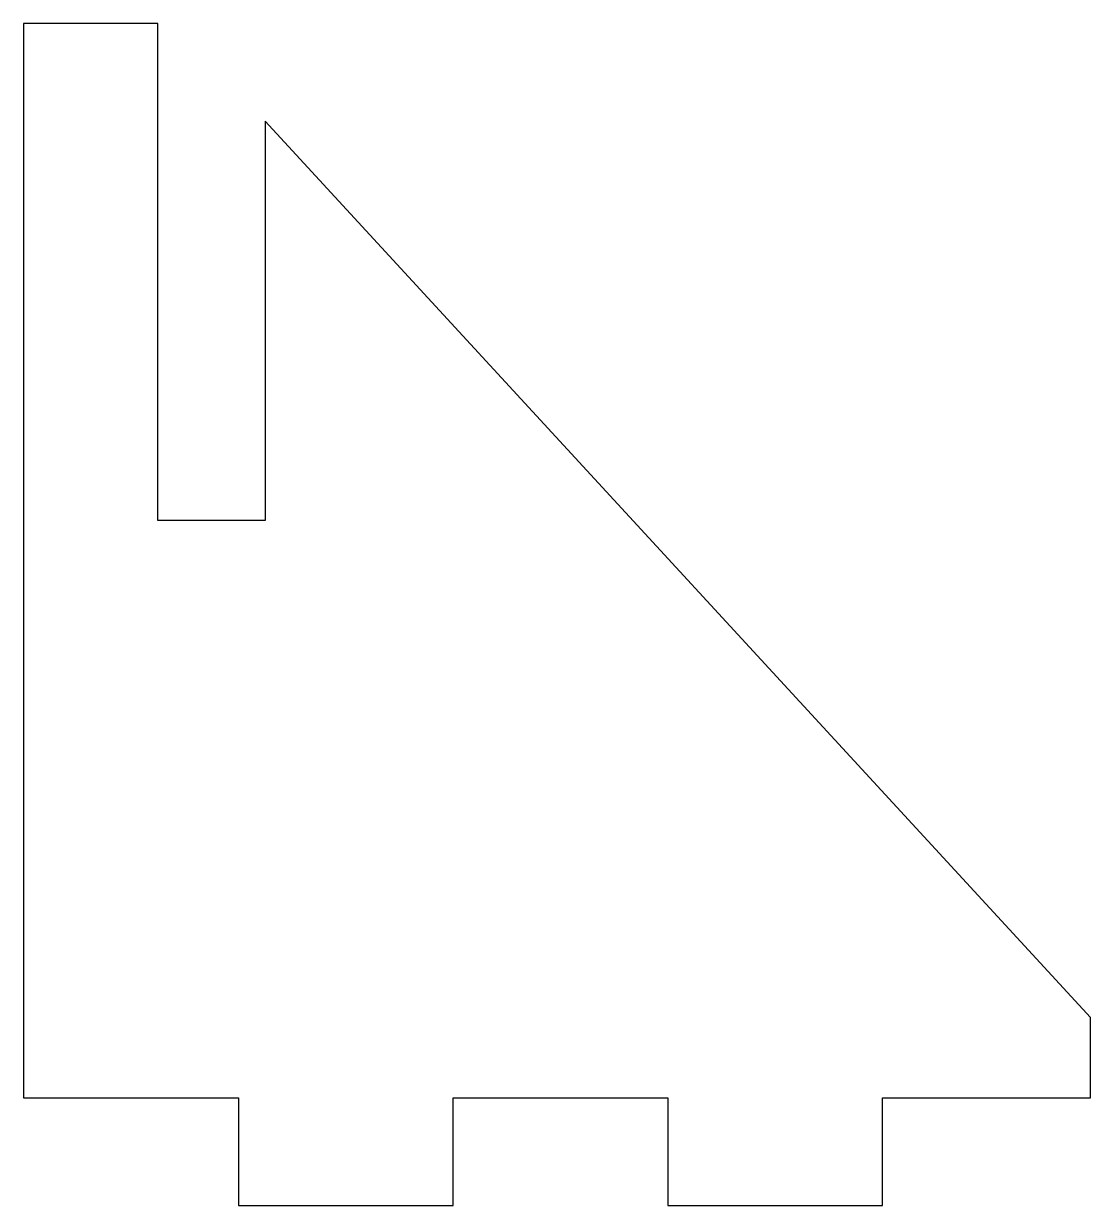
# Model space of a CAD drawing. Header units: millimetres. Extents: x 193.7 to 233.5, y 0 to 44.
import ezdxf

# ---------------------------------------------------------------- set-up
doc = ezdxf.new("R2010")
doc.units = ezdxf.units.MM
doc.layers.get('0').update_dxf_attribs({"linetype": 'CONTINUOUS'})

msp = doc.modelspace()

# ---------------------------------------------------------------- linework, layer by layer
msp.add_lwpolyline([(198.737, 25.5), (198.737, 44), (193.737, 44), (193.737, 4), (201.737, 4), (201.737, 0), (209.737, 0), (209.737, 4), (217.737, 4), (217.737, 0), (225.737, 0), (225.737, 4), (233.476, 4), (233.476, 7), (202.739, 40.371), (202.737, 40.371), (202.737, 25.5)], close=True)

doc.saveas('drawing.dxf')
